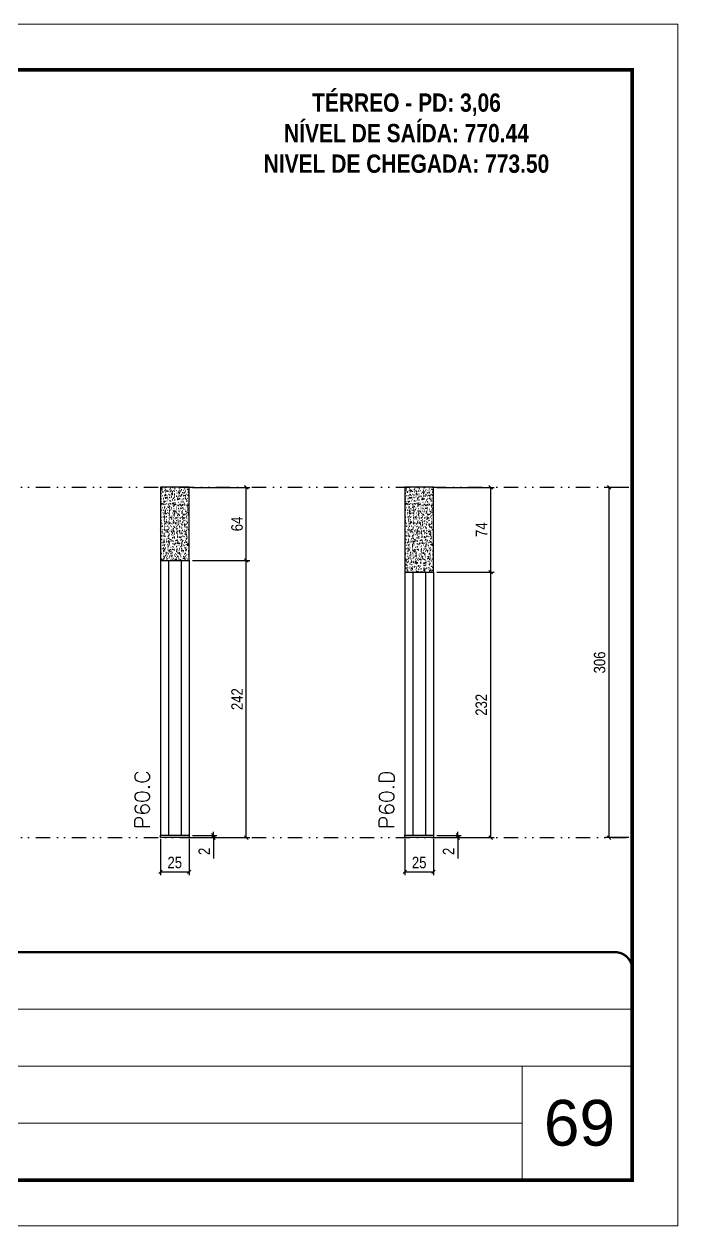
# Model space of a CAD drawing. Extents: x 14400 to 27878, y -21631 to 6985.
# Drawn here: x 15314 to 15885, y -13591 to -12541 of the extents above; entities that cross this region are included whole.
import ezdxf

# ---------------------------------------------------------------- set-up
doc = ezdxf.new("R2010")
doc.units = 0
for name, pattern in [('CONTINUO', [0]), ('DASHED', [0.75, 0.5, -0.25]), ('DIVIDE2', [0.625, 0.25, -0.125, 0, -0.125, 0, -0.125])]:
    doc.linetypes.add(name, pattern=pattern)
for name, color, linetype, lineweight in [('CARIMBO', 255, 'Continuous', 9), ('Folhas', 255, 'Continuous', 9), ('SARRAFO DE PRESSAO', 251, 'DASHED', 9), ('Texto Seção', 7, 'Continuous', 15)]:
    doc.layers.add(name, color=color, linetype=linetype, lineweight=lineweight)
for name, color, linetype in [('COTA', 241, 'Continuous'), ('NOMENCLATURA', 7, 'Continuous'), ('Nível', 160, 'Continuous'), ('Painéis', 200, 'Continuous'), ('SARR_2.2x7', 40, 'Continuous')]:
    doc.layers.add(name, color=color, linetype=linetype)
doc.styles.add('ARIAL', font='arial.ttf')
doc.styles.add('COTA TECNICA', font='techl___.ttf', dxfattribs={"height": 10})
doc.styles.add('COTA TECNICA-50', font='techl___.ttf', dxfattribs={"height": 10})
doc.styles.add('REGUA-120', font='ROMANS.shx', dxfattribs={"height": 15})
doc.styles.add('ROMANC', font='techb___.ttf', dxfattribs={"height": 2.5})
doc.dimstyles.new('COTA PAINEL-50', dxfattribs={"dimtxt": 10, "dimasz": 3, "dimexe": 3, "dimexo": 3, "dimgap": 3, "dimtad": 1, "dimdec": 1, "dimzin": 12, "dimdsep": 46, "dimtxsty": 'COTA TECNICA-50', "dimblk1": 'OBLIQUE', "dimblk2": 'OBLIQUE', "dimsah": 1, "dimcen": 0.9, "dimclrd": 4, "dimclre": 4, "dimclrt": 240, "dimadec": 1, "dimazin": 3, "dimtfac": 1, "dimtdec": 1, "dimtmove": 0, "dimatfit": 3, "dimfxl": 1, "dimtolj": 1, "dimtzin": 12, "dimarcsym": 0})
doc.dimstyles.new('PAINEL', dxfattribs={"dimtxt": 10, "dimasz": 3, "dimexe": 3, "dimexo": 3, "dimgap": 3, "dimtad": 1, "dimdec": 1, "dimzin": 12, "dimdsep": 46, "dimtxsty": 'COTA TECNICA', "dimblk1": 'OBLIQUE', "dimblk2": 'OBLIQUE', "dimsah": 1, "dimcen": 0.9, "dimclrd": 4, "dimclre": 4, "dimclrt": 240, "dimadec": 1, "dimazin": 3, "dimtfac": 1, "dimtdec": 1, "dimtmove": 0, "dimatfit": 3, "dimfxl": 1, "dimtolj": 1, "dimtzin": 12, "dimarcsym": 0})

# ---------------------------------------------------------------- blocks, each defined once
blk = doc.blocks.new('9999999999')
at = {"color": 30, "linetype": 'CONTINUO'}
for p, q in [((98564.6, 34379.6), (99584, 34379.6)), ((98564.6, 34329.8), (99488, 34329.8)), ((99584, 34329.8), (99488, 34329.8)), ((99488, 34329.8), (99488, 34230.2)), ((98564.6, 34280), (99488, 34280))]:
    blk.add_line(p, q, dxfattribs=at)
at = {"color": 30, "linetype": 'CONTINUO', "const_width": 2}
blk.add_lwpolyline([(99584, 34230.2), (99584, 34414.4, 0.414214), (99569, 34429.4), (98229, 34429.4, 0.414214), (98214, 34414.4), (98214, 34245.2, 0.414214), (98229, 34230.2), (99584, 34230.2)], format="xyb", dxfattribs=at)
at = {"layer": 'Folhas'}
blk.add_lwpolyline([(98139, 34190.2), (99624, 34190.2), (99624, 35240.2), (98139, 35240.2)], close=True, dxfattribs=at)
at = {"layer": 'Folhas', "color": 30, "const_width": 3}
blk.add_lwpolyline([(98214, 34230.2), (99584, 34230.2), (99584, 35200.2), (98214, 35200.2)], close=True, dxfattribs=at)
blk = doc.blocks.new('_Oblique')
at = {"color": 0, "linetype": 'ByBlock', "lineweight": -2}
blk.add_line((-0.5, -0.5), (0.5, 0.5), dxfattribs=at)
blk = doc.blocks.new('*D2590')
at = {"layer": 'COTA', "color": 4, "lineweight": -2, "transparency": 16777216}
for p, q in [((15432.9, -13252.8), (15432.9, -13284.7)), ((15457.9, -13252.8), (15457.9, -13284.7)), ((15432.9, -13281.7), (15457.9, -13281.7))]:
    blk.add_line(p, q, dxfattribs=at)
at = {"layer": 'Defpoints', "color": 0, "transparency": 16777216}
for p in [(15432.9, -13249.8), (15457.9, -13249.8), (15457.9, -13281.7)]:
    blk.add_point(p, dxfattribs=at)
at = {"layer": 'COTA', "color": 4, "lineweight": -2, "transparency": 16777216, "xscale": 3, "yscale": 3, "zscale": 3, "rotation": 180}
blk.add_blockref('_Oblique', (15432.9, -13281.7), dxfattribs=at)
at = {"layer": 'COTA', "color": 4, "lineweight": -2, "transparency": 16777216, "xscale": 3, "yscale": 3, "zscale": 3}
blk.add_blockref('_Oblique', (15457.9, -13281.7), dxfattribs=at)
at = {"layer": 'COTA', "color": 240, "transparency": 16777216, "insert": (15445.4, -13273.6), "char_height": 10, "attachment_point": 5, "style": 'COTA TECNICA'}
blk.add_mtext('\\A1;25', dxfattribs=at)
blk = doc.blocks.new('*D2591')
at = {"layer": 'COTA', "color": 4, "lineweight": -2, "transparency": 16777216}
for p, q in [((15460.9, -13249.8), (15482.1, -13249.8)), ((15479.1, -13249.8), (15479.1, -13246.8)), ((15479.1, -13249.8), (15479.1, -13251.8)), ((15460.9, -13251.8), (15482.1, -13251.8)), ((15479.1, -13251.8), (15479.1, -13269.9))]:
    blk.add_line(p, q, dxfattribs=at)
at = {"layer": 'Defpoints', "color": 0, "transparency": 16777216}
for p in [(15457.9, -13249.8), (15479.1, -13249.8), (15457.9, -13251.8)]:
    blk.add_point(p, dxfattribs=at)
at = {"layer": 'COTA', "color": 4, "lineweight": -2, "transparency": 16777216, "xscale": 3, "yscale": 3, "zscale": 3}
for p, rotation in [((15479.1, -13249.8), 270), ((15479.1, -13251.8), 90)]:
    blk.add_blockref('_Oblique', p, dxfattribs=dict(at, rotation=rotation))
at = {"layer": 'COTA', "color": 240, "transparency": 16777216, "insert": (15471.1, -13263.8), "char_height": 10, "attachment_point": 5, "rotation": 90, "style": 'COTA TECNICA-50'}
blk.add_mtext('\\A1;2', dxfattribs=at)
blk = doc.blocks.new('*D2592')
at = {"layer": 'COTA', "color": 4, "lineweight": -2, "transparency": 16777216}
for p, q in [((15460.9, -13009.8), (15510.9, -13009.8)), ((15507.9, -13251.8), (15507.9, -13009.8)), ((15460.9, -13251.8), (15510.9, -13251.8))]:
    blk.add_line(p, q, dxfattribs=at)
at = {"layer": 'Defpoints', "color": 0, "transparency": 16777216}
for p in [(15457.9, -13009.8), (15507.9, -13009.8), (15457.9, -13251.8)]:
    blk.add_point(p, dxfattribs=at)
at = {"layer": 'COTA', "color": 4, "lineweight": -2, "transparency": 16777216, "xscale": 3, "yscale": 3, "zscale": 3}
for p, rotation in [((15507.9, -13009.8), 90), ((15507.9, -13251.8), 270)]:
    blk.add_blockref('_Oblique', p, dxfattribs=dict(at, rotation=rotation))
at = {"layer": 'COTA', "color": 240, "transparency": 16777216, "insert": (15499.8, -13130.8), "char_height": 10, "attachment_point": 5, "rotation": 90, "style": 'COTA TECNICA-50'}
blk.add_mtext('\\A1;242', dxfattribs=at)
blk = doc.blocks.new('*D2606')
at = {"layer": 'COTA', "color": 4, "lineweight": -2, "transparency": 16777216}
for p, q in [((15460.9, -12945.8), (15510.9, -12945.8)), ((15507.9, -13009.8), (15507.9, -12945.8)), ((15460.9, -13009.8), (15510.9, -13009.8))]:
    blk.add_line(p, q, dxfattribs=at)
at = {"layer": 'Defpoints', "color": 0, "transparency": 16777216}
for p in [(15457.9, -12945.8), (15507.9, -12945.8), (15457.9, -13009.8)]:
    blk.add_point(p, dxfattribs=at)
at = {"layer": 'COTA', "color": 4, "lineweight": -2, "transparency": 16777216, "xscale": 3, "yscale": 3, "zscale": 3}
for p, rotation in [((15507.9, -12945.8), 90), ((15507.9, -13009.8), 270)]:
    blk.add_blockref('_Oblique', p, dxfattribs=dict(at, rotation=rotation))
at = {"layer": 'COTA', "color": 240, "transparency": 16777216, "insert": (15499.8, -12977.8), "char_height": 10, "attachment_point": 5, "rotation": 90, "style": 'COTA TECNICA'}
blk.add_mtext('\\A1;64', dxfattribs=at)
blk = doc.blocks.new('*D2607')
at = {"layer": 'COTA', "color": 4, "lineweight": -2, "transparency": 16777216}
for p, q in [((15842, -12945.8), (15821.8, -12945.8)), ((15824.8, -13251.8), (15824.8, -12945.8)), ((15842, -13251.8), (15821.8, -13251.8))]:
    blk.add_line(p, q, dxfattribs=at)
at = {"layer": 'Defpoints', "color": 0, "transparency": 16777216}
for p in [(15824.8, -12945.8), (15845, -12945.8), (15845, -13251.8)]:
    blk.add_point(p, dxfattribs=at)
at = {"layer": 'COTA', "color": 4, "lineweight": -2, "transparency": 16777216, "xscale": 3, "yscale": 3, "zscale": 3}
for p, rotation in [((15824.8, -12945.8), 90), ((15824.8, -13251.8), 270)]:
    blk.add_blockref('_Oblique', p, dxfattribs=dict(at, rotation=rotation))
at = {"layer": 'COTA', "color": 240, "transparency": 16777216, "insert": (15816.6, -13098.8), "char_height": 10, "attachment_point": 5, "rotation": 90, "style": 'COTA TECNICA'}
blk.add_mtext('\\A1;306', dxfattribs=at)
blk = doc.blocks.new('*D2593')
at = {"layer": 'COTA', "color": 4, "lineweight": -2, "transparency": 16777216}
for p, q in [((15646.4, -13252.8), (15646.4, -13284.7)), ((15671.4, -13252.8), (15671.4, -13284.7)), ((15646.4, -13281.7), (15671.4, -13281.7))]:
    blk.add_line(p, q, dxfattribs=at)
at = {"layer": 'Defpoints', "color": 0, "transparency": 16777216}
for p in [(15646.4, -13249.8), (15671.4, -13249.8), (15671.4, -13281.7)]:
    blk.add_point(p, dxfattribs=at)
at = {"layer": 'COTA', "color": 4, "lineweight": -2, "transparency": 16777216, "xscale": 3, "yscale": 3, "zscale": 3, "rotation": 180}
blk.add_blockref('_Oblique', (15646.4, -13281.7), dxfattribs=at)
at = {"layer": 'COTA', "color": 4, "lineweight": -2, "transparency": 16777216, "xscale": 3, "yscale": 3, "zscale": 3}
blk.add_blockref('_Oblique', (15671.4, -13281.7), dxfattribs=at)
at = {"layer": 'COTA', "color": 240, "transparency": 16777216, "insert": (15658.9, -13273.6), "char_height": 10, "attachment_point": 5, "style": 'COTA TECNICA'}
blk.add_mtext('\\A1;25', dxfattribs=at)
blk = doc.blocks.new('*D2594')
at = {"layer": 'COTA', "color": 4, "lineweight": -2, "transparency": 16777216}
for p, q in [((15674.4, -13249.8), (15695.6, -13249.8)), ((15692.6, -13249.8), (15692.6, -13246.8)), ((15692.6, -13249.8), (15692.6, -13251.8)), ((15674.4, -13251.8), (15695.6, -13251.8)), ((15692.6, -13251.8), (15692.6, -13269.9))]:
    blk.add_line(p, q, dxfattribs=at)
at = {"layer": 'Defpoints', "color": 0, "transparency": 16777216}
for p in [(15671.4, -13249.8), (15692.6, -13249.8), (15671.4, -13251.8)]:
    blk.add_point(p, dxfattribs=at)
at = {"layer": 'COTA', "color": 4, "lineweight": -2, "transparency": 16777216, "xscale": 3, "yscale": 3, "zscale": 3}
for p, rotation in [((15692.6, -13249.8), 270), ((15692.6, -13251.8), 90)]:
    blk.add_blockref('_Oblique', p, dxfattribs=dict(at, rotation=rotation))
at = {"layer": 'COTA', "color": 240, "transparency": 16777216, "insert": (15684.6, -13263.8), "char_height": 10, "attachment_point": 5, "rotation": 90, "style": 'COTA TECNICA-50'}
blk.add_mtext('\\A1;2', dxfattribs=at)
blk = doc.blocks.new('*D2595')
at = {"layer": 'COTA', "color": 4, "lineweight": -2, "transparency": 16777216}
for p, q in [((15674.4, -13019.8), (15724.4, -13019.8)), ((15721.4, -13251.8), (15721.4, -13019.8)), ((15674.4, -13251.8), (15724.4, -13251.8))]:
    blk.add_line(p, q, dxfattribs=at)
at = {"layer": 'Defpoints', "color": 0, "transparency": 16777216}
for p in [(15671.4, -13019.8), (15721.4, -13019.8), (15671.4, -13251.8)]:
    blk.add_point(p, dxfattribs=at)
at = {"layer": 'COTA', "color": 4, "lineweight": -2, "transparency": 16777216, "xscale": 3, "yscale": 3, "zscale": 3}
for p, rotation in [((15721.4, -13019.8), 90), ((15721.4, -13251.8), 270)]:
    blk.add_blockref('_Oblique', p, dxfattribs=dict(at, rotation=rotation))
at = {"layer": 'COTA', "color": 240, "transparency": 16777216, "insert": (15713.2, -13135.8), "char_height": 10, "attachment_point": 5, "rotation": 90, "style": 'COTA TECNICA-50'}
blk.add_mtext('\\A1;232', dxfattribs=at)
blk = doc.blocks.new('*D2608')
at = {"layer": 'COTA', "color": 4, "lineweight": -2, "transparency": 16777216}
for p, q in [((15674.4, -12945.8), (15724.4, -12945.8)), ((15721.4, -13019.8), (15721.4, -12945.8)), ((15674.4, -13019.8), (15724.4, -13019.8))]:
    blk.add_line(p, q, dxfattribs=at)
at = {"layer": 'Defpoints', "color": 0, "transparency": 16777216}
for p in [(15671.4, -12945.8), (15721.4, -12945.8), (15671.4, -13019.8)]:
    blk.add_point(p, dxfattribs=at)
at = {"layer": 'COTA', "color": 4, "lineweight": -2, "transparency": 16777216, "xscale": 3, "yscale": 3, "zscale": 3}
for p, rotation in [((15721.4, -12945.8), 90), ((15721.4, -13019.8), 270)]:
    blk.add_blockref('_Oblique', p, dxfattribs=dict(at, rotation=rotation))
at = {"layer": 'COTA', "color": 240, "transparency": 16777216, "insert": (15713.4, -12982.8), "char_height": 10, "attachment_point": 5, "rotation": 90, "style": 'COTA TECNICA'}
blk.add_mtext('\\A1;74', dxfattribs=at)

msp = doc.modelspace()

# ---------------------------------------------------------------- hatches: boundary and pattern name
at = {"layer": 'COTA'}
h = msp.add_hatch(dxfattribs=at)
h.set_pattern_fill('AR-CONC', color=256, scale=0.03)
h.set_pattern_definition([(50, (-4805.3184, -7834.0258), (5.4655401, -0.4781726), [0.5715, -6.2865]), (355, (-4805.3184, -7834.026), (-1.0573026, 5.7317054), [0.4572, -5.0292175]), (100.451445, (-4804.863, -7834.0656), (4.4082374, 5.2535326), [0.4857003, -5.3427073]), (46.1842, (-4805.3184, -7832.502), (8.1323712, -1.2612698), [0.85725, -9.42975]), (96.635558, (-4804.641, -7832.607), (7.122124, 7.4227837), [0.7285507, -8.0140682]), (351.18415, (-4805.3184, -7832.502), (7.122124, 7.4227837), [0.685799, -7.543792]), (21, (-4804.5564, -7832.8828), (4.5484317, -3.0679559), [0.5715, -6.2865]), (326, (-4804.5564, -7832.883), (1.8540609, 5.525639), [0.4572, -5.0292]), (71.451445, (-4804.1774, -7833.1384), (6.4024926, 2.457683), [0.4857003, -5.3426981]), (37.5, (-4805.3184, -7834.0258), (0.0926581, 2.53665117), [0, -4.96824, 0, -5.1054, 0, -5.04825]), (7.5, (-4805.3184, -7834.0258), (2.00458988, 3.00541724), [0, -2.91084, 0, -4.85394, 0, -1.92405]), (327.5, (-4807.0177, -7834.0258), (4.06771786, -0.17186232), [0, -1.905, 0, -5.9436, 0, -7.8867]), (317.5, (-4807.7797, -7834.0258), (4.44387544, 0.76279473), [0, -2.4765, 0, -3.94716, 0, -5.6007])])
h.paths.add_polyline_path([(15457.93, -12945.77), (15432.93, -12945.77), (15432.93, -13009.77), (15457.93, -13009.77)])
h = msp.add_hatch(dxfattribs=at)
h.set_pattern_fill('AR-CONC', color=256, scale=0.03)
h.set_pattern_definition([(50, (-4591.803, -7834.0258), (5.4655401, -0.4781726), [0.5715, -6.2865]), (355, (-4591.803, -7834.026), (-1.0573026, 5.7317054), [0.4572, -5.0292175]), (100.451445, (-4591.3476, -7834.0656), (4.4082374, 5.2535326), [0.4857003, -5.3427073]), (46.1842, (-4591.803, -7832.502), (8.1323712, -1.2612698), [0.85725, -9.42975]), (96.635558, (-4591.125, -7832.607), (7.122124, 7.4227837), [0.7285507, -8.0140682]), (351.18415, (-4591.803, -7832.502), (7.122124, 7.4227837), [0.685799, -7.543792]), (21, (-4591.041, -7832.8828), (4.5484317, -3.0679559), [0.5715, -6.2865]), (326, (-4591.041, -7832.883), (1.8540609, 5.525639), [0.4572, -5.0292]), (71.451445, (-4590.662, -7833.1384), (6.4024926, 2.457683), [0.4857003, -5.3426981]), (37.5, (-4591.803, -7834.0258), (0.0926581, 2.53665117), [0, -4.96824, 0, -5.1054, 0, -5.04825]), (7.5, (-4591.803, -7834.0258), (2.00458988, 3.00541724), [0, -2.91084, 0, -4.85394, 0, -1.92405]), (327.5, (-4593.5023, -7834.0258), (4.06771786, -0.17186232), [0, -1.905, 0, -5.9436, 0, -7.8867]), (317.5, (-4594.2643, -7834.0258), (4.44387544, 0.76279473), [0, -2.4765, 0, -3.94716, 0, -5.6007])])
h.paths.add_polyline_path([(15671.44, -12945.77), (15646.44, -12945.77), (15646.44, -13019.77), (15671.44, -13019.77)])

# ---------------------------------------------------------------- linework, layer by layer
for points in [[(15432.93, -13009.77), (15457.93, -13009.77), (15457.93, -12945.77), (15432.93, -12945.77)], [(15646.44, -13019.77), (15671.44, -13019.77), (15671.44, -12945.77), (15646.44, -12945.77)]]:
    msp.add_lwpolyline(points, close=True, dxfattribs=at)
at = {"layer": 'Nível', "color": 4, "linetype": 'DIVIDE2', "ltscale": 50}
for p, q in [((14474.97, -12945.77), (15844.97, -12945.77)), ((14474.97, -13251.77), (15844.97, -13251.77))]:
    msp.add_line(p, q, dxfattribs=at)
at = {"layer": 'Painéis'}
for p, q in [((15432.93, -13009.77), (15432.93, -13249.77)), ((15432.93, -13009.77), (15457.93, -13009.77)), ((15457.93, -13009.77), (15457.93, -13249.77)), ((15646.44, -13019.77), (15646.44, -13249.77)), ((15646.44, -13019.77), (15671.44, -13019.77)), ((15671.44, -13019.77), (15671.44, -13249.77)), ((15432.93, -13249.77), (15457.93, -13249.77)), ((15432.93, -13249.77), (15457.93, -13249.77)), ((15432.93, -13251.77), (15432.93, -13249.77)), ((15457.93, -13249.77), (15457.93, -13251.77)), ((15646.44, -13249.77), (15671.44, -13249.77)), ((15646.44, -13249.77), (15671.44, -13249.77)), ((15646.44, -13251.77), (15646.44, -13249.77)), ((15671.44, -13249.77), (15671.44, -13251.77)), ((15457.93, -13251.77), (15432.93, -13251.77)), ((15671.44, -13251.77), (15646.44, -13251.77))]:
    msp.add_line(p, q, dxfattribs=at)
at = {"layer": 'SARR_2.2x7'}
for p, q in [((15439.93, -13009.77), (15439.93, -13249.77)), ((15450.93, -13009.77), (15450.93, -13249.77)), ((15653.44, -13019.77), (15653.44, -13249.77)), ((15664.44, -13019.77), (15664.44, -13249.77))]:
    msp.add_line(p, q, dxfattribs=at)

# ---------------------------------------------------------------- block references
at = {"layer": 'SARRAFO DE PRESSAO', "color": 6, "linetype": 'ByBlock'}
msp.add_blockref('9999999999', (-83739.01, -47781.25), dxfattribs=at)

# ---------------------------------------------------------------- texts
at = {"layer": 'CARIMBO', "style": 'ARIAL'}
msp.add_text('69', height=40, dxfattribs=at).set_placement((15767.83, -13520.91))
at = {"layer": 'NOMENCLATURA', "color": 2, "insert": (15647.81, -12574.99), "char_height": 16, "attachment_point": 2, "style": 'ROMANC'}
msp.add_mtext_dynamic_manual_height_columns('\\PTÉRREO - PD: 3,06\\PNÍVEL DE SAÍDA: 770.44\\PNIVEL DE CHEGADA: 773.50', width=432.3511, gutter_width=1, heights=[0], dxfattribs=at)
at = {"layer": 'Texto Seção', "char_height": 13, "width": 370.6998, "attachment_point": 7, "rotation": 90, "style": 'REGUA-120'}
for s, insert in [('P60.C', (15423.48, -13244.35)), ('P60.D', (15636.99, -13244.35))]:
    msp.add_mtext(s, dxfattribs=dict(at, insert=insert))

# ---------------------------------------------------------------- dimensions: what is measured, and where the dimension line sits
at = {"layer": 'COTA'}
for base, p1, p2, dimstyle, picture, middle in [((15507.92, -12945.77), (15457.93, -13009.77), (15457.93, -12945.77), 'PAINEL', '*D2606', (15499.82, -12977.77)), ((15721.43, -12945.77), (15671.44, -13019.77), (15671.44, -12945.77), 'PAINEL', '*D2608', (15713.36, -12982.77)), ((15824.85, -12945.77), (15844.97, -13251.77), (15844.97, -12945.77), 'PAINEL', '*D2607', (15816.63, -13098.77)), ((15507.92, -13009.77), (15457.93, -13251.77), (15457.93, -13009.77), 'COTA PAINEL-50', '*D2592', (15499.85, -13130.77)), ((15721.43, -13019.77), (15671.44, -13251.77), (15671.44, -13019.77), 'COTA PAINEL-50', '*D2595', (15713.21, -13135.77))]:
    dim = msp.add_linear_dim(base=base, p1=p1, p2=p2, angle=90, dimstyle=dimstyle, dxfattribs=at)
    dim.commit()
    dim.dimension.update_dxf_attribs({"geometry": picture, "text_midpoint": middle})
for base, p1, p2, picture, middle in [((15457.93, -13281.66), (15432.93, -13249.77), (15457.93, -13249.77), '*D2590', (15445.43, -13273.55)), ((15671.44, -13281.66), (15646.44, -13249.77), (15671.44, -13249.77), '*D2593', (15658.94, -13273.55))]:
    dim = msp.add_linear_dim(base=base, p1=p1, p2=p2, dimstyle='PAINEL', override={"dimarcsym": 2}, dxfattribs=at)
    dim.commit()
    dim.dimension.update_dxf_attribs({"geometry": picture, "text_midpoint": middle})
for base, p1, p2, picture, middle in [((15479.12, -13249.77), (15457.93, -13251.77), (15457.93, -13249.77), '*D2591', (15479.12, -13263.82)), ((15692.64, -13249.77), (15671.44, -13251.77), (15671.44, -13249.77), '*D2594', (15692.64, -13263.82))]:
    dim = msp.add_linear_dim(base=base, p1=p1, p2=p2, angle=90, dimstyle='COTA PAINEL-50', dxfattribs=at)
    dim.commit()
    dim.dimension.update_dxf_attribs({"geometry": picture, "text_midpoint": middle, "dimtype": 160})

doc.saveas('drawing.dxf')
